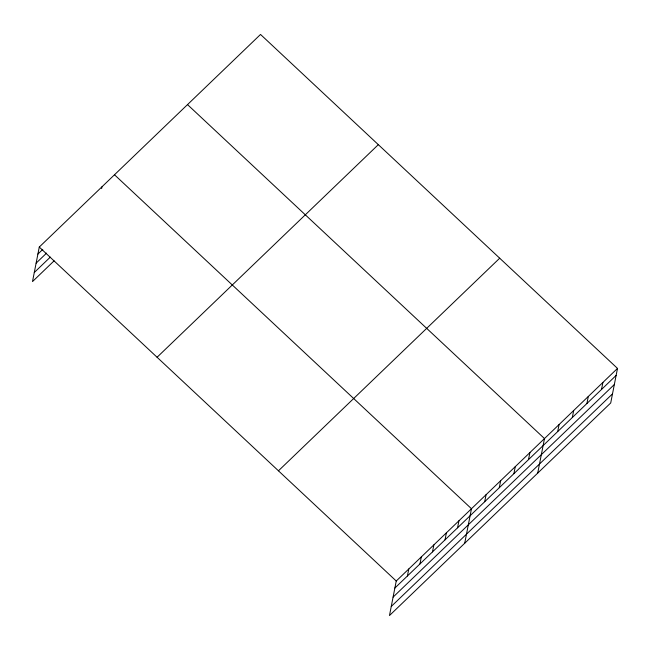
<?xml version="1.0" encoding="UTF-8"?>
<svg xmlns="http://www.w3.org/2000/svg" width="650" height="650" viewBox="0 0 650 650"><rect width="100%" height="100%" fill="white"/><g stroke="black" fill="none" stroke-linecap="round" stroke-linejoin="round"><path stroke-width="0.97" d="M617.5 368.412L396.248 581.019L389.472 615.55L610.724 402.951L617.5 368.412L260.528 34.45L39.276 247.049L32.5 281.588L54.096 260.837M101.619 188.573L101.961 186.818M407.412 575.989L408.785 568.969M419.949 563.948L421.322 556.92M432.486 551.899L433.859 544.871M445.023 539.849L446.404 532.821M457.559 527.8L458.941 520.78M464.701 543.27L471.477 508.731L114.497 174.769M484.697 501.727L486.078 494.699M499.298 487.695L500.679 480.667M513.906 473.663L515.279 466.635M528.507 459.631L529.888 452.603M537.712 473.111L544.489 438.571L187.517 104.609M557.708 431.567L559.089 424.539M572.317 417.536L573.69 410.507M586.918 403.504L588.299 396.476M601.518 389.472L602.899 382.444M37.895 254.077L42.77 249.389M36.116 263.152L46.564 253.118M34.279 272.512L50.302 257.116M157.081 357.256L378.324 144.657M278.452 470.803L499.696 258.204M394.875 588.039L616.119 375.44M393.088 597.122L614.339 384.516M391.251 606.474L612.503 393.868M39.276 247.049L396.248 581.019"/></g></svg>
